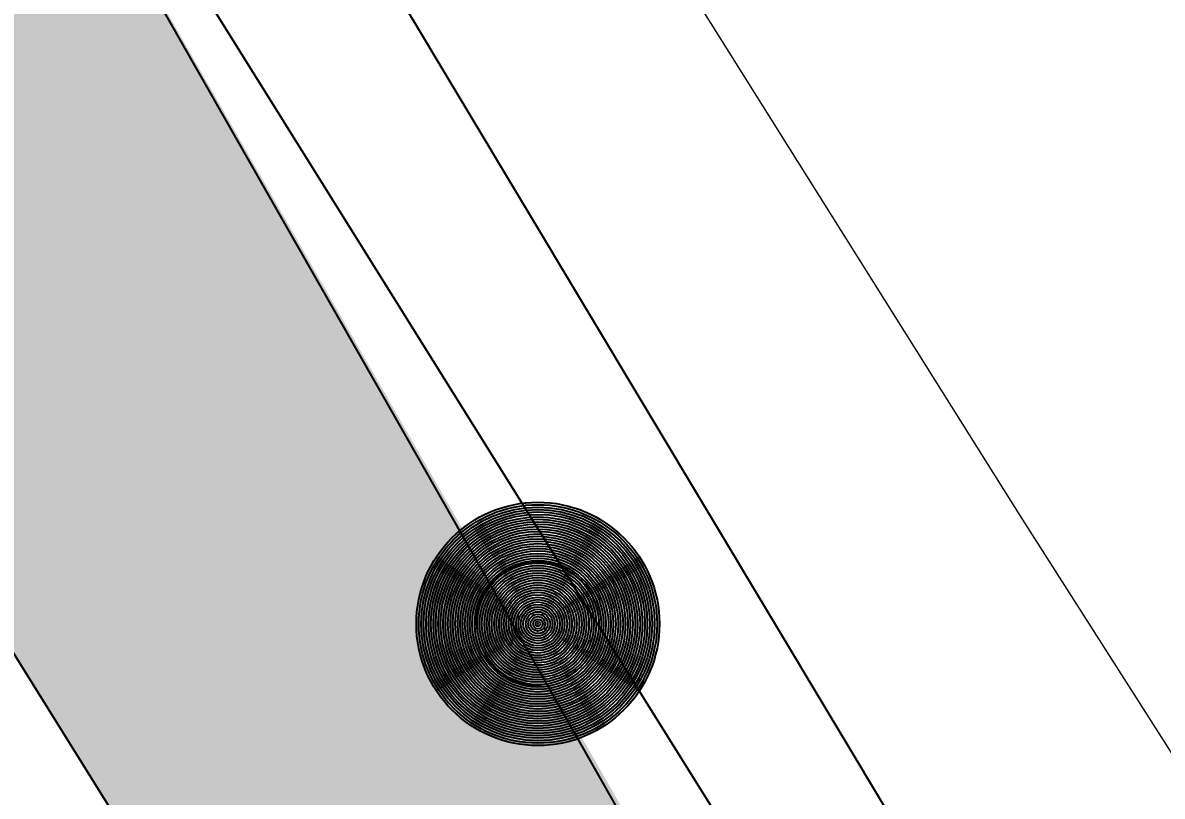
# Model space of a CAD drawing. Header units: metres. Extents: x 3 to 509016, y 4 to 6969473.
# Drawn here: x 507903.377 to 507905.72, y 6967161.195 to 6967162.783 of the extents above; entities that cross this region are included whole.
import ezdxf

# ---------------------------------------------------------------- set-up
doc = ezdxf.new("R2010")
doc.units = ezdxf.units.M
doc.layers.add('_PROP-BDY', color=6, linetype='Continuous', plot=False)
for name, color, linetype in [('C_TEXT_DIMS', 1, 'Continuous'), ('EWS_BATTER TOE', 252, 'Continuous'), ('HATCH_LANDSCAPE', 1, 'Continuous'), ('KRB_BACK', 252, 'Continuous'), ('mga2020DR_UNLINED', 252, 'Continuous'), ('mga2020VEG_TREE', 252, 'Continuous'), ('XREF', 7, 'Continuous')]:
    doc.layers.add(name, color=color, linetype=linetype)
doc.layers.add('D_UG_PIPES', color=252, linetype='EXIST_SWD', lineweight=0)
doc.styles.add('ISOCP', font='isocp.shx')
doc.styles.get("Standard").update_dxf_attribs({"font": 'ARIALN.TTF'})
doc.linetypes.add('EXIST_SWD', pattern='A,5,-2.5,5,-2,["SWD",Standard,S=2.5,R=0,X=0,Y=-1.25],-8,5,-2.5,5,-2.5', length=37.5)
doc.dimstyles.new('ISOCP', dxfattribs={"dimtxt": 2.5, "dimasz": 3, "dimexe": 1.5, "dimexo": 5, "dimgap": 1.5, "dimtad": 1, "dimzin": 0, "dimdsep": 46, "dimtxsty": 'ISOCP', "dimcen": 1, "dimclrd": 256, "dimclre": 256, "dimclrt": 7, "dimadec": 0, "dimazin": 0, "dimtfac": 1, "dimtmove": 0, "dimatfit": 2, "dimfxl": 1, "dimtfill": 1, "dimtolj": 1, "dimtzin": 0, "dimlwd": -1, "dimlwe": -1, "dimarcsym": 0})

# ---------------------------------------------------------------- blocks, each defined once
blk = doc.blocks.new('XD_HATCH')
at = {"layer": 'HATCH_LANDSCAPE', "ltscale": 0.5}
h = blk.add_hatch(dxfattribs=at)
h.set_pattern_fill('GRASS', color=256, scale=0.05)
h.set_pattern_definition([(212.013854887, (0, 0), (-0.28538859865, -1.2375190291), [0.238125, -1.557926224]), (167.013854887, (0, 0), (-0.28538859868, -1.23751902925), [0.238125, -1.031875]), (257.013854887, (0, 0), (1.23751902925, -0.28538859868), [0.238125, -1.031875])])
edge = h.paths.add_edge_path()
edge.add_line((507834.6194, 6967286.6003), (507833.7745, 6967278.3766))
edge.add_line((507833.7745, 6967278.3766), (507834.4563, 6967266.5732))
edge.add_arc((507833.4405, 6967266.3882), 1.0325, -56.8269, 10.3208, ccw=False)
edge.add_line((507834.0055, 6967265.524), (507833.7027, 6967265.3348))
edge.add_line((507833.7027, 6967265.3348), (507831.8595, 6967265.8814))
edge.add_arc((507790.5773, 6967261.1965), 41.5471, 6.4744, 11.72996)
edge.add_arc((507652.9266, 6967269.5696), 178.3302, 0.023588, 2.717699)
edge.add_arc((507863.8943, 6967277.5885), 32.8409, 156.38178, 179.23816, ccw=False)
edge.add_line((507833.8043, 6967290.7459), (507834.868, 6967290.3037))
edge.add_line((507834.868, 6967290.3037), (507834.6194, 6967286.6003))
edge = h.paths.add_edge_path()
edge.add_line((507840.3758, 6967264.2031), (507839.0111, 6967268.6216))
edge.add_line((507839.0111, 6967268.6216), (507838.9485, 6967268.9634))
edge.add_line((507838.9485, 6967268.9634), (507838.9635, 6967269.4631))
edge.add_line((507838.9635, 6967269.4631), (507838.7986, 6967271.4707))
edge.add_line((507838.7986, 6967271.4707), (507838.5426, 6967271.9806))
edge.add_line((507838.5426, 6967271.9806), (507838.3277, 6967272.489))
edge.add_line((507838.3277, 6967272.489), (507838.1812, 6967272.9949))
edge.add_line((507838.1812, 6967272.9949), (507838.0533, 6967273.5))
edge.add_line((507838.0533, 6967273.5), (507837.435, 6967274.5364))
edge.add_line((507837.435, 6967274.5364), (507837.4424, 6967274.8298))
edge.add_line((507837.4424, 6967274.8298), (507837.523, 6967275.3334))
edge.add_line((507837.523, 6967275.3334), (507837.4511, 6967275.831))
edge.add_line((507837.4511, 6967275.831), (507837.4008, 6967276.3294))
edge.add_line((507837.4008, 6967276.3294), (507837.3858, 6967276.8292))
edge.add_line((507837.3858, 6967276.8292), (507837.3708, 6967277.329))
edge.add_line((507837.3708, 6967277.329), (507837.3559, 6967277.8288))
edge.add_line((507837.3559, 6967277.8288), (507837.2868, 6967278.3259))
edge.add_line((507837.2868, 6967278.3259), (507837.6201, 6967280.3039))
edge.add_line((507837.6201, 6967280.3039), (507837.7291, 6967281.2981))
edge.add_line((507837.7291, 6967281.2981), (507837.7573, 6967281.7976))
edge.add_line((507837.7573, 6967281.7976), (507837.7637, 6967283.3032))
edge.add_line((507837.7637, 6967283.3032), (507837.8004, 6967283.8019))
edge.add_line((507837.8004, 6967283.8019), (507837.9, 6967284.2949))
edge.add_line((507837.9, 6967284.2949), (507838.1892, 6967285.2728))
edge.add_line((507838.1892, 6967285.2728), (507838.2709, 6967285.7675))
edge.add_line((507838.2709, 6967285.7675), (507838.3266, 6967286.2645))
edge.add_line((507838.3266, 6967286.2645), (507837.056, 6967286.299))
edge.add_line((507837.056, 6967286.299), (507837.0835, 6967286.024))
edge.add_line((507837.0835, 6967286.024), (507836.2865, 6967278.3018))
edge.add_line((507836.2865, 6967278.3018), (507836.7877, 6967269.7623))
edge.add_line((507836.7877, 6967269.7623), (507836.9971, 6967265.9725))
edge.add_arc((507835.4372, 6967265.8975), 1.5617, -51.2364, 2.7548, ccw=False)
edge.add_line((507836.415, 6967264.6797), (507834.7625, 6967263.6386))
edge.add_line((507834.7625, 6967263.6386), (507834.4122, 6967261.6514))
edge.add_line((507834.4122, 6967261.6514), (507838.3369, 6967255.3696))
edge.add_arc((507838.6337, 6967255.5551), 0.35, 211.9938, 302.0004)
edge.add_line((507838.8192, 6967255.2583), (507843.102, 6967257.934))
edge.add_line((507843.102, 6967257.934), (507849.8852, 6967247.0769))
edge.add_line((507849.8852, 6967247.0769), (507845.6775, 6967244.448))
edge.add_arc((507845.8629, 6967244.1511), 0.35, 121.996, 211.996)
edge.add_line((507845.5661, 6967243.9657), (507846.3609, 6967242.6936))
edge.add_arc((507846.6577, 6967242.879), 0.35, 211.996, 301.996)
edge.add_line((507846.8432, 6967242.5822), (507851.0509, 6967245.2111))
edge.add_line((507851.0509, 6967245.2111), (507857.8321, 6967234.3573))
edge.add_line((507857.8321, 6967234.3573), (507858.9988, 6967232.4898))
edge.add_line((507858.9988, 6967232.4898), (507868.4293, 6967217.3956))
edge.add_line((507868.4293, 6967217.3956), (507869.595, 6967215.5298))
edge.add_line((507869.595, 6967215.5298), (507879.0265, 6967200.4339))
edge.add_line((507879.0265, 6967200.4339), (507880.1922, 6967198.5681))
edge.add_line((507880.1922, 6967198.5681), (507889.6237, 6967183.4722))
edge.add_line((507889.6237, 6967183.4722), (507890.8655, 6967181.6516))
edge.add_line((507890.8655, 6967181.6516), (507890.7894, 6967181.6064))
edge.add_line((507890.7894, 6967181.6064), (507900.2209, 6967166.5105))
edge.add_line((507900.2209, 6967166.5105), (507895.9381, 6967163.8347))
edge.add_arc((507896.1235, 6967163.5378), 0.35, 121.994, 211.996)
edge.add_line((507895.8267, 6967163.3524), (507896.6215, 6967162.0802))
edge.add_arc((507896.9183, 6967162.2657), 0.35, 211.9984, 301.996)
edge.add_line((507897.1038, 6967161.9689), (507901.3866, 6967164.6447))
edge.add_line((507901.3866, 6967164.6447), (507910.8181, 6967149.5487))
edge.add_line((507910.8181, 6967149.5487), (507906.5469, 6967146.8811))
edge.add_arc((507906.7649, 6967146.6028), 0.3535, 128.0734, 218.4885)
edge.add_line((507906.4882, 6967146.3828), (507907.8077, 6967145.0972))
edge.add_line((507907.8077, 6967145.0972), (507909.4019, 6967144.1738))
edge.add_line((507909.4019, 6967144.1738), (507911.1824, 6967145.0318))
edge.add_line((507911.1824, 6967145.0318), (507911.5938, 6967146.4662))
edge.add_line((507911.5938, 6967146.4662), (507913.3116, 6967147.5395))
edge.add_line((507913.3116, 6967147.5395), (507911.7607, 6967150.3145))
edge.add_line((507911.7607, 6967150.3145), (507911.3517, 6967151.1377))
edge.add_line((507911.3517, 6967151.1377), (507910.3123, 6967152.8466))
edge.add_line((507910.3123, 6967152.8466), (507910.0252, 6967153.2568))
edge.add_line((507910.0252, 6967153.2568), (507908.2386, 6967155.6779))
edge.add_line((507908.2386, 6967155.6779), (507906.8185, 6967157.7385))
edge.add_line((507906.8185, 6967157.7385), (507905.1467, 6967160.2314))
edge.add_line((507905.1467, 6967160.2314), (507902.6614, 6967164.5743))
edge.add_line((507902.6614, 6967164.5743), (507901.6885, 6967166.3247))
edge.add_line((507901.6885, 6967166.3247), (507890.3492, 6967184.5912))
edge.add_line((507890.3492, 6967184.5912), (507887.9238, 6967188.3817))
edge.add_line((507887.9238, 6967188.3817), (507882.2644, 6967197.2262))
edge.add_line((507882.2644, 6967197.2262), (507881.0853, 6967198.9492))
edge.add_line((507881.0853, 6967198.9492), (507875.2149, 6967208.1494))
edge.add_line((507875.2149, 6967208.1494), (507870.7184, 6967215.3627))
edge.add_line((507870.7184, 6967215.3627), (507864.5811, 6967226.2674))
edge.add_line((507864.5811, 6967226.2674), (507858.7045, 6967235.0792))
edge.add_line((507858.7045, 6967235.0792), (507856.2419, 6967238.7442))
edge.add_line((507856.2419, 6967238.7442), (507855.1022, 6967240.3904))
edge.add_line((507855.1022, 6967240.3904), (507854.8173, 6967240.8019))
edge.add_line((507854.8173, 6967240.8019), (507854.0618, 6967242.0986))
edge.add_line((507854.0618, 6967242.0986), (507852.576, 6967244.7077))
edge.add_line((507852.576, 6967244.7077), (507851.066, 6967247.3016))
edge.add_line((507851.066, 6967247.3016), (507849.5393, 6967249.8852))
edge.add_line((507849.5393, 6967249.8852), (507848.9949, 6967250.7242))
edge.add_line((507848.9949, 6967250.7242), (507848.7226, 6967251.1437))
edge.add_line((507848.7226, 6967251.1437), (507848.4401, 6967251.5567))
edge.add_line((507848.4401, 6967251.5567), (507847.8618, 6967252.3745))
edge.add_line((507847.8618, 6967252.3745), (507847.3356, 6967253.2249))
edge.add_line((507847.3356, 6967253.2249), (507845.7975, 6967255.8013))
edge.add_line((507845.7975, 6967255.8013), (507844.2186, 6967258.446))
edge.add_line((507844.2186, 6967258.446), (507842.8502, 6967261.0217))
edge.add_line((507842.8502, 6967261.0217), (507842.6112, 6967261.4614))
edge.add_line((507842.6112, 6967261.4614), (507842.0412, 6967262.2858))
edge.add_line((507842.0412, 6967262.2858), (507840.3758, 6967264.2031))
blk = doc.blocks.new('25027_BNP_Skygate Play-Sheet - 000101 - SITE PLAN')
at = {"layer": '_PROP-BDY'}
blk.add_line((-2401700.5, 3945943.9), (-2257300.5, 3945943.9), dxfattribs=at)
blk = doc.blocks.new('XE_ARCH')
at = {"xscale": 0.001, "yscale": 0.001, "zscale": 0.001, "rotation": 121.996}
blk.add_blockref('25027_BNP_Skygate Play-Sheet - 000101 - SITE PLAN', (509988.1258, 6971273.7702), dxfattribs=at)
blk = doc.blocks.new('XE_LOT BOUNDARY')
at = {"layer": '_PROP-BDY'}
blk.add_line((507914.1948, 6967146.1257), (507837.683, 6967268.5892), dxfattribs=at)
blk = doc.blocks.new('BAC V TREE')
for p, q in [((-0.2662, 0.7659), (-0.3055, 0.7517)), ((-0.2258, 0.7783), (-0.2662, 0.7659)), ((-0.1844, 0.7889), (-0.2258, 0.7783)), ((-0.1419, 0.7977), (-0.1844, 0.7889)), ((-0.0984, 0.8046), (-0.1419, 0.7977)), ((-0.054, 0.8095), (-0.0984, 0.8046)), ((-0.0086, 0.8125), (-0.054, 0.8095)), ((0.0377, 0.8134), (-0.0086, 0.8125)), ((0.077, 0.8104), (0.0377, 0.8134)), ((0.116, 0.8054), (0.077, 0.8104)), ((0.1545, 0.7984), (0.116, 0.8054)), ((0.1926, 0.7896), (0.1545, 0.7984)), ((0.2302, 0.7789), (0.1926, 0.7896)), ((0.2672, 0.7664), (0.2302, 0.7789)), ((0.3035, 0.7522), (0.2672, 0.7664)), ((-0.5457, 0.6072), (-0.5746, 0.5806)), ((-0.5153, 0.6324), (-0.5457, 0.6072)), ((-0.4836, 0.6561), (-0.5153, 0.6324)), ((-0.4505, 0.6784), (-0.4836, 0.6561)), ((-0.4161, 0.6991), (-0.4505, 0.6784)), ((-0.3804, 0.7183), (-0.4161, 0.6991)), ((-0.3435, 0.7359), (-0.3804, 0.7183)), ((-0.3055, 0.7517), (-0.3435, 0.7359)), ((0.3391, 0.7362), (0.3035, 0.7522)), ((0.3739, 0.7186), (0.3391, 0.7362)), ((0.4078, 0.6994), (0.3739, 0.7186)), ((0.4409, 0.6786), (0.4078, 0.6994)), ((0.4729, 0.6563), (0.4409, 0.6786)), ((0.5039, 0.6326), (0.4729, 0.6563)), ((0.5338, 0.6073), (0.5039, 0.6326)), ((0.5626, 0.5807), (0.5338, 0.6073)), ((-0.6754, 0.4613), (-0.6966, 0.4284)), ((-0.6525, 0.493), (-0.6754, 0.4613)), ((-0.6281, 0.5235), (-0.6525, 0.493)), ((-0.6021, 0.5527), (-0.6281, 0.5235)), ((-0.5746, 0.5806), (-0.6021, 0.5527)), ((0.59, 0.5528), (0.5626, 0.5807)), ((0.6162, 0.5235), (0.59, 0.5528)), ((0.641, 0.493), (0.6162, 0.5235)), ((0.6644, 0.4613), (0.641, 0.493)), ((0.6863, 0.4285), (0.6644, 0.4613)), ((-0.7504, 0.3233), (-0.7648, 0.2862)), ((-0.7342, 0.3594), (-0.7504, 0.3233)), ((-0.7163, 0.3944), (-0.7342, 0.3594)), ((-0.6966, 0.4284), (-0.7163, 0.3944)), ((0.7066, 0.3945), (0.6863, 0.4285)), ((0.7253, 0.3594), (0.7066, 0.3945)), ((0.7423, 0.3233), (0.7253, 0.3594)), ((0.7575, 0.2863), (0.7423, 0.3233)), ((-0.7971, 0.1696), (-0.8041, 0.1291)), ((-0.7882, 0.2093), (-0.7971, 0.1696)), ((-0.7774, 0.2482), (-0.7882, 0.2093)), ((-0.7648, 0.2862), (-0.7774, 0.2482)), ((0.7709, 0.2482), (0.7575, 0.2863)), ((0.7824, 0.2093), (0.7709, 0.2482)), ((0.792, 0.1696), (0.7824, 0.2093)), ((0.7996, 0.1291), (0.792, 0.1696)), ((-0.8092, 0.0878), (-0.8123, 0.0457)), ((-0.8123, 0.0457), (-0.8113, -0.0008)), ((-0.8041, 0.1291), (-0.8092, 0.0878)), ((0.805, 0.0878), (0.7996, 0.1291)), ((0.8084, 0.0457), (0.805, 0.0878)), ((0.8095, 0.0031), (0.8084, 0.0457)), ((-0.8113, -0.0008), (-0.8084, -0.0465)), ((-0.8084, -0.0465), (-0.8034, -0.0912)), ((-0.8034, -0.0912), (-0.7965, -0.1349)), ((-0.7965, -0.1349), (-0.7878, -0.1776)), ((0.7919, -0.1635), (0.7995, -0.1229)), ((0.7995, -0.1229), (0.805, -0.0816)), ((0.805, -0.0816), (0.8084, -0.0396)), ((-0.7878, -0.1776), (-0.7771, -0.2192)), ((-0.7771, -0.2192), (-0.7647, -0.2598)), ((-0.7647, -0.2598), (-0.7506, -0.2992)), ((-0.7506, -0.2992), (-0.7347, -0.3374)), ((0.7416, -0.3172), (0.757, -0.2801)), ((0.757, -0.2801), (0.7706, -0.2421)), ((0.7706, -0.2421), (0.7823, -0.2032)), ((0.7823, -0.2032), (0.7919, -0.1635)), ((-0.7347, -0.3374), (-0.7171, -0.3745)), ((-0.7171, -0.3745), (-0.698, -0.4103)), ((-0.698, -0.4103), (-0.6772, -0.4448)), ((-0.6772, -0.4448), (-0.655, -0.478)), ((0.6621, -0.4551), (0.6845, -0.4223)), ((0.6845, -0.4223), (0.7053, -0.3883)), ((0.7053, -0.3883), (0.7243, -0.3533)), ((0.7243, -0.3533), (0.7416, -0.3172)), ((-0.655, -0.478), (-0.6312, -0.5098)), ((-0.6312, -0.5098), (-0.606, -0.5403)), ((-0.606, -0.5403), (-0.5794, -0.5693)), ((-0.5794, -0.5693), (-0.5515, -0.5968)), ((-0.5515, -0.5968), (-0.5223, -0.6229)), ((0.4963, -0.6262), (0.5274, -0.6011)), ((0.5274, -0.6011), (0.5572, -0.5745)), ((0.5572, -0.5745), (0.5856, -0.5466)), ((0.5856, -0.5466), (0.6126, -0.5173)), ((0.6126, -0.5173), (0.6382, -0.4868)), ((0.6382, -0.4868), (0.6621, -0.4551)), ((-0.5223, -0.6229), (-0.4918, -0.6474)), ((-0.4918, -0.6474), (-0.4601, -0.6703)), ((-0.4601, -0.6703), (-0.4272, -0.6916)), ((-0.4272, -0.6916), (-0.3933, -0.7112)), ((-0.3933, -0.7112), (-0.3582, -0.7292)), ((-0.3582, -0.7292), (-0.3221, -0.7454)), ((-0.3221, -0.7454), (-0.2851, -0.7598)), ((0.2468, -0.7598), (0.2855, -0.7456)), ((0.2855, -0.7456), (0.3232, -0.7297)), ((0.3232, -0.7297), (0.36, -0.7122)), ((0.36, -0.7122), (0.3958, -0.693)), ((0.3958, -0.693), (0.4305, -0.6723)), ((0.4305, -0.6723), (0.464, -0.65)), ((0.464, -0.65), (0.4963, -0.6262)), ((-0.2851, -0.7598), (-0.2471, -0.7725)), ((-0.2471, -0.7725), (-0.2082, -0.7833)), ((-0.2082, -0.7833), (-0.1684, -0.7922)), ((-0.1684, -0.7922), (-0.1279, -0.7992)), ((-0.1279, -0.7992), (-0.0866, -0.8042)), ((-0.0866, -0.8042), (-0.0446, -0.8073)), ((-0.0446, -0.8073), (-0.0011, -0.8064)), ((-0.0011, -0.8064), (0.0418, -0.8034)), ((0.0418, -0.8034), (0.0842, -0.7985)), ((0.0842, -0.7985), (0.1259, -0.7916)), ((0.1259, -0.7916), (0.167, -0.7828)), ((0.167, -0.7828), (0.2073, -0.7722)), ((0.2073, -0.7722), (0.2468, -0.7598))]:
    blk.add_line(p, q)
blk = doc.blocks.new('BAC TRUNK FILLED')
for radius in [0.5, 0.49, 0.48, 0.47, 0.46, 0.45, 0.44, 0.43, 0.42, 0.41, 0.4, 0.39, 0.38, 0.37, 0.36, 0.35, 0.34, 0.33, 0.32, 0.31, 0.3, 0.29, 0.28, 0.27, 0.26, 0.25, 0.24, 0.23, 0.22, 0.21, 0.2, 0.19, 0.18, 0.17, 0.16, 0.15, 0.14, 0.13, 0.12, 0.11, 0.1, 0.09, 0.08, 0.07, 0.06, 0.05, 0.04, 0.03, 0.02, 0.01]:
    blk.add_circle((0, 0), radius)
blk = doc.blocks.new('XE_SURVEY')
at = {"layer": 'D_UG_PIPES', "flags": 128}
blk.add_lwpolyline([(507737.8917, 6967197.6082), (507744.6817, 6967190.0572), (507750.4007, 6967182.5842), (507757.9797, 6967174.4242), (507884.1827, 6967195.8602), (507889.3887, 6967187.5362), (507894.3787, 6967179.7732), (507899.8177, 6967170.7022), (507905.4267, 6967161.7712), (507910.6547, 6967153.5822), (507912.4017, 6967150.5652), (507914.9327, 6967149.7392), (507917.3447, 6967151.3102), (507935.8037, 6967113.2562), (507934.1207, 6967111.8182), (507934.0077, 6967109.3062), (507939.5287, 6967100.7872), (507944.8517, 6967091.9342), (507946.3797, 6967087.3432), (507942.6817, 6967080.3222), (507940.8767, 6967073.6582)], dxfattribs=at)
at = {"layer": 'mga2020DR_UNLINED'}
blk.add_polyline3d([(507890.6991, 6967200.5784, 5.3095), (507917.0056, 6967158.5361, 4.9247), (507917.0056, 6967158.5361, 4.9247), (507919.1786, 6967155.6551, 5.2167), (507918.4585, 6967152.3996, 5.0857), (507916.7436, 6967150.4757, 5.0478), (507914.1248, 6967149.5917, 5.1406), (507910.8669, 6967152.9771, 4.9437), (507908.1175, 6967156.5123, 5.0083), (507905.2456, 6967161.0117, 5.0172), (507902.2408, 6967166.0224, 4.9259), (507891.2965, 6967183.6766, 5.032), (507882.5668, 6967198.5479, 5.0826), (507872.8027, 6967214.6146, 5.104), (507866.3706, 6967225.1018, 4.915), (507858.6914, 6967237.5078, 5.0093), (507849.5586, 6967251.6025, 5.1308), (507842.9819, 6967261.7158, 5.1781), (507840.465, 6967268.6714, 4.7001)], dxfattribs=at)
at = {"layer": 'mga2020VEG_TREE'}
blk.add_point((507904.4363, 6967161.5486, 5.0245), dxfattribs=at)
blk.add_point((507904.4363, 6967161.5486, 5.0245), dxfattribs=at)
blk.add_point((507904.4363, 6967161.5486, 5.0245), dxfattribs=at)
blk.add_point((507904.4363, 6967161.5486, 5.0245), dxfattribs=at)
at = {"layer": 'mga2020VEG_TREE', "rotation": 0.001583333339407246}
for name, xscale, yscale, zscale in [('BAC V TREE', 0.1554417355589352, 0.1554417355589352, 0.1554417355589352), ('BAC TRUNK FILLED', 0.49979336676, 0.49979336676, 0.49979336676)]:
    blk.add_blockref(name, (507904.4363, 6967161.5486, 5.0245), dxfattribs=dict(at, xscale=xscale, yscale=yscale, zscale=zscale))
blk = doc.blocks.new('*D28')
at = {"layer": 'C_TEXT_DIMS', "linetype": 'Continuous', "transparency": 16777216}
for p, q in [((507896.3484, 6967161.2759), (507895.0666, 6967160.4746)), ((507895.6391, 6967160.1249), (507904.2999, 6967146.2722)), ((507905.65, 6967146.4086), (507904.3636, 6967145.6044))]:
    blk.add_line(p, q, dxfattribs=at)
at = {"layer": 'C_TEXT_DIMS', "transparency": 16777216}
for points in [[(507895.7239, 6967160.1779), (507895.5543, 6967160.0718), (507895.321, 6967160.6336)], [(507904.3847, 6967146.3252), (507904.2151, 6967146.2191), (507904.6179, 6967145.7634)]]:
    blk.add_solid(points, dxfattribs=at)
at = {"layer": 'C_TEXT_DIMS', "color": 7, "transparency": 16777216, "insert": (507899.5031, 6967152.9069), "char_height": 0.5, "attachment_point": 5, "rotation": 122.0139, "style": 'ISOCP', "bg_fill": 3, "box_fill_scale": 1.1, "bg_fill_color": 256, "bg_fill_true_color": 13158600, "bg_fill_transparency": 0}
blk.add_mtext('\\A1;7 CAR BAYS ', dxfattribs=at)
at = {"layer": 'C_TEXT_DIMS', "color": 7, "transparency": 16777216, "insert": (507900.5042, 6967153.5328), "char_height": 0.5, "attachment_point": 5, "rotation": 122.0139, "style": 'ISOCP', "bg_fill": 3, "box_fill_scale": 1.1, "bg_fill_color": 256, "bg_fill_true_color": 13158600, "bg_fill_transparency": 0}
blk.add_mtext('\\A1;@ 2.5m x 5.4m', dxfattribs=at)
blk = doc.blocks.new('XD_DESIGN_1')
at = {"layer": 'EWS_BATTER TOE'}
blk.add_polyline3d([(507902.6614, 6967164.5743, 4.9549), (507902.909, 6967164.1394, 4.9629), (507903.1565, 6967163.7045, 4.9708), (507903.4041, 6967163.2696, 4.9788), (507903.6516, 6967162.8347, 4.9868), (507903.8991, 6967162.3998, 4.9948), (507904.1467, 6967161.9649, 5.0028), (507904.3942, 6967161.53, 5.0108), (507904.6418, 6967161.095, 5.0187), (507904.8939, 6967160.663, 5.0254), (507905.1467, 6967160.2314, 5.0318), (507905.4253, 6967159.8159, 5.0306), (507905.7039, 6967159.4004, 5.0294), (507905.9826, 6967158.9849, 5.0283), (507906.2612, 6967158.5694, 5.0271), (507906.5399, 6967158.154, 5.0259), (507906.8185, 6967157.7385, 5.0247), (507907.0971, 6967157.323, 5.0235), (507907.3758, 6967156.9075, 5.0223), (507907.6544, 6967156.4921, 5.0212), (507907.9408, 6967156.0814, 5.0177), (507908.2386, 6967155.6779, 5.0109), (507908.5364, 6967155.2744, 5.004), (507908.8341, 6967154.8709, 4.9972)], dxfattribs=at)
at = {"layer": 'KRB_BACK'}
blk.add_lwpolyline([(507909.4019, 6967144.1738, -0.124346), (507906.4882, 6967146.3828, -0.416337), (507906.5469, 6967146.8811), (507910.8181, 6967149.5487), (507901.3866, 6967164.6447), (507897.1038, 6967161.9689, -0.414201), (507896.6215, 6967162.0802), (507895.8267, 6967163.3524, -0.414224), (507895.9381, 6967163.8347), (507900.2209, 6967166.5105), (507890.7894, 6967181.6064), (507886.5066, 6967178.9306, -0.414214), (507886.0243, 6967179.042), (507885.2295, 6967180.3141, -0.414214), (507885.3409, 6967180.7964), (507889.6237, 6967183.4722)], format="xyb", dxfattribs=at)
blk = doc.blocks.new('XD_DESIGN_2')
at = {"layer": 'EWS_BATTER TOE'}
blk.add_polyline3d([(507902.6614, 6967164.5743, 4.9549), (507902.909, 6967164.1394, 4.9629), (507903.1565, 6967163.7045, 4.9708), (507903.4041, 6967163.2696, 4.9788), (507903.6516, 6967162.8347, 4.9868), (507903.8991, 6967162.3998, 4.9948), (507904.1467, 6967161.9649, 5.0028), (507904.3942, 6967161.53, 5.0108), (507904.6418, 6967161.095, 5.0187), (507904.8939, 6967160.663, 5.0254), (507905.1467, 6967160.2314, 5.0318), (507905.4253, 6967159.8159, 5.0306), (507905.7039, 6967159.4004, 5.0294), (507905.9826, 6967158.9849, 5.0283), (507906.2612, 6967158.5694, 5.0271), (507906.5399, 6967158.154, 5.0259), (507906.8185, 6967157.7385, 5.0247), (507907.0971, 6967157.323, 5.0235), (507907.3758, 6967156.9075, 5.0223), (507907.6544, 6967156.4921, 5.0212), (507907.9408, 6967156.0814, 5.0177), (507908.2386, 6967155.6779, 5.0109), (507908.5364, 6967155.2744, 5.004), (507908.8341, 6967154.8709, 4.9972)], dxfattribs=at)
at = {"layer": 'KRB_BACK'}
blk.add_lwpolyline([(507909.4019, 6967144.1738, -0.124346), (507906.4882, 6967146.3828, -0.416337), (507906.5469, 6967146.8811), (507910.8181, 6967149.5487), (507901.3866, 6967164.6447), (507897.1038, 6967161.9689, -0.414201), (507896.6215, 6967162.0802), (507895.8267, 6967163.3524, -0.414224), (507895.9381, 6967163.8347), (507900.2209, 6967166.5105), (507890.7894, 6967181.6064), (507886.5066, 6967178.9306, -0.414214), (507886.0243, 6967179.042), (507885.2295, 6967180.3141, -0.414214), (507885.3409, 6967180.7964), (507889.6237, 6967183.4722)], format="xyb", dxfattribs=at)

msp = doc.modelspace()

# ---------------------------------------------------------------- block references
for name in ['XD_HATCH', 'XE_ARCH', 'XE_SURVEY']:
    msp.add_blockref(name, (0, 0))
at = {"layer": 'XREF'}
for name in ['XD_HATCH', 'XE_ARCH', 'XE_SURVEY', 'XE_LOT BOUNDARY']:
    msp.add_blockref(name, (0, 0), dxfattribs=at)

# ---------------------------------------------------------------- next in the draw order: dimensions: what is measured, and where the dimension line sits
at = {"layer": 'C_TEXT_DIMS'}
dim = msp.add_linear_dim(base=(507904.6179, 6967145.7634), p1=(507896.7723, 6967161.541), p2=(507906.0739, 6967146.6737), angle=302.0139, text='7 CAR BAYS \\X@ 2.5m x 5.4m', dimstyle='ISOCP', override={"dimscale": 0, "dimexo": 2.5, "dimarcsym": 1}, dxfattribs=at)
dim.commit()
dim.dimension.update_dxf_attribs({"geometry": '*D28', "text_midpoint": (507899.9695, 6967153.1985), "dimtype": 128})

# ---------------------------------------------------------------- next in the draw order: block references
msp.add_blockref('XD_DESIGN_1', (0, 0))

# ---------------------------------------------------------------- next in the draw order: block references
at = {"layer": 'XREF'}
msp.add_blockref('XD_DESIGN_2', (0, 0), dxfattribs=at)

doc.saveas('drawing.dxf')
